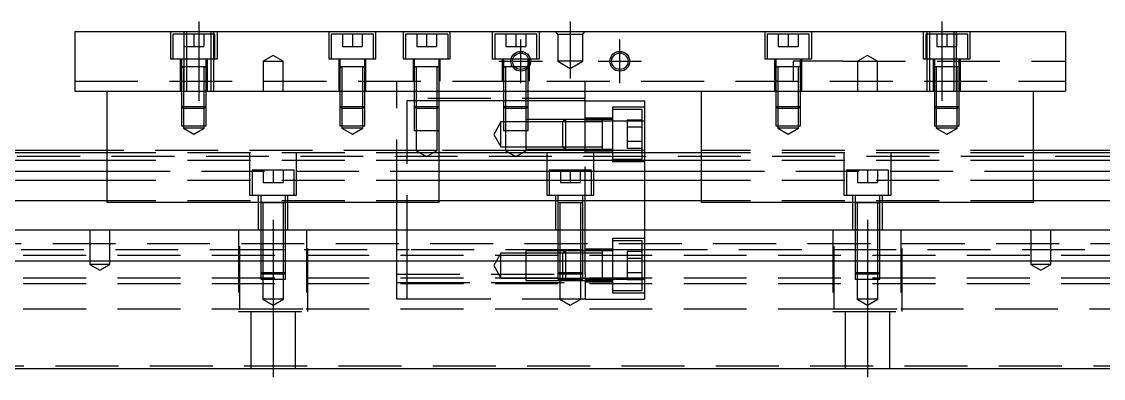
# Model space of a CAD drawing. Extents: x -20 to 872, y -274 to 102.
# Drawn here: x 209.2 to 427.6, y -226.9 to -154.9 of the extents above; entities that cross this region are included whole.
import ezdxf

# ---------------------------------------------------------------- set-up
doc = ezdxf.new("R2010")
doc.units = 0
doc.linetypes.add('CENTER', pattern=[50.8, 31.75, -6.35, 6.35, -6.35])
doc.linetypes.add('DASHED', pattern=[19.05, 12.7, -6.35])
doc.layers.get('0').update_dxf_attribs({"linetype": 'CONTINUOUS'})
doc.layers.add('CENTER', color=1, linetype='CENTER')

msp = doc.modelspace()

# ---------------------------------------------------------------- linework, layer by layer
at = {"color": 7, "linetype": 'CONTINUOUS'}
for p, q in [((220, -156.93), (220, -168.93)), ((220, -156.93), (420, -156.93)), ((420, -156.93), (420, -168.93)), ((308.770162, -164.03), (308.32967, -164.03)), ((311.500006, -164.03), (311.229838, -164.03)), ((220, -168.93), (420, -168.93)), ((226.5, -191.43), (226.5, -168.93)), ((293.5, -191.43), (293.5, -168.93)), ((323, -181.43), (323, -168.93)), ((346.5, -191.43), (346.5, -168.93)), ((413.5, -191.43), (413.5, -168.93)), ((323, -170.93), (335, -170.93)), ((335, -170.93), (335, -181.43)), ((226.5, -180.93), (28, -180.93)), ((583, -180.93), (413.5, -180.93)), ((226.5, -181.43), (0, -181.43)), ((226.5, -182.969608), (0, -182.969608)), ((346.5, -181.43), (293.5, -181.43)), ((346.5, -182.969608), (293.5, -182.969608)), ((640, -181.43), (413.5, -181.43)), ((640, -182.969608), (413.5, -182.969608)), ((0, -185.090392), (226.5, -185.090392)), ((293.5, -185.090392), (346.5, -185.090392)), ((413.5, -185.090392), (640, -185.090392)), ((226.5, -187.000532), (0, -187.000532)), ((346.5, -187.000532), (293.5, -187.000532)), ((640, -187.000532), (413.5, -187.000532)), ((226.5, -191.111934), (0, -191.111934)), ((293.5, -191.43), (226.5, -191.43)), ((346.5, -191.111934), (293.5, -191.111934)), ((413.5, -191.43), (346.5, -191.43)), ((640, -191.111934), (413.5, -191.111934)), ((0, -196.93), (640, -196.93)), ((334.5, -199.68), (335, -199.68)), ((0, -203.23), (640, -203.23)), ((326.5, -204.019994), (326.5, -203.23)), ((326.5, -207.180006), (326.5, -206.63)), ((0, -224.93), (640, -224.93))]:
    msp.add_line(p, q, dxfattribs=at)
at = {"color": 3, "linetype": 'DASHED'}
for p, q in [((239.25, -156.93), (239.25, -162.43)), ((242.000006, -156.93), (242.000006, -168.93)), ((242.5, -156.93), (242.5, -168.93)), ((247.5, -168.93), (247.5, -156.93)), ((247.999994, -168.93), (247.999994, -156.93)), ((248.75, -162.43), (248.75, -156.93)), ((271.25, -156.93), (271.25, -162.43)), ((280.75, -162.43), (280.75, -156.93)), ((286.25, -156.93), (286.25, -162.43)), ((295.75, -162.43), (295.75, -156.93)), ((304.25, -156.93), (304.25, -162.43)), ((313.75, -162.43), (313.75, -156.93)), ((317.5, -157.43), (317, -156.93)), ((322.5, -157.43), (323, -156.93)), ((359.25, -156.93), (359.25, -162.43)), ((368.75, -162.43), (368.75, -156.93)), ((391.25, -156.93), (391.25, -162.43)), ((392.000006, -156.93), (392.000006, -168.93)), ((392.5, -156.93), (392.5, -168.93)), ((397.5, -168.93), (397.5, -156.93)), ((397.999994, -168.93), (397.999994, -156.93)), ((400.75, -162.43), (400.75, -156.93)), ((248.25, -157.43), (239.75, -157.43)), ((239.75, -157.43), (239.75, -162.43)), ((242, -157.43), (242, -159.93)), ((244, -157.43), (244, -159.93)), ((246, -157.43), (246, -159.93)), ((248.25, -162.43), (248.25, -157.43)), ((280.25, -157.43), (271.75, -157.43)), ((271.75, -157.43), (271.75, -162.43)), ((274, -157.43), (274, -159.93)), ((276, -157.43), (276, -159.93)), ((278, -157.43), (278, -159.93)), ((280.25, -162.43), (280.25, -157.43)), ((295.25, -157.43), (286.75, -157.43)), ((286.75, -157.43), (286.75, -162.43)), ((289, -157.43), (289, -159.93)), ((291, -157.43), (291, -159.93)), ((293, -157.43), (293, -159.93)), ((295.25, -157.43), (295.25, -162.43)), ((313.25, -157.43), (304.75, -157.43)), ((304.75, -157.43), (304.75, -162.43)), ((307, -157.43), (307, -159.93)), ((309, -157.43), (309, -159.93)), ((311, -157.43), (311, -159.93)), ((313.25, -162.43), (313.25, -157.43)), ((317.5, -157.43), (317.5, -162.93)), ((317.5, -157.43), (322.5, -157.43)), ((322.5, -162.93), (322.5, -157.43)), ((368.25, -157.43), (359.75, -157.43)), ((359.75, -157.43), (359.75, -162.43)), ((362, -157.43), (362, -159.93)), ((364, -157.43), (364, -159.93)), ((366, -157.43), (366, -159.93)), ((368.25, -162.43), (368.25, -157.43)), ((400.25, -157.43), (391.75, -157.43)), ((391.75, -157.43), (391.75, -162.43)), ((394, -157.43), (394, -159.93)), ((396, -157.43), (396, -159.93)), ((398, -157.43), (398, -159.93)), ((400.25, -162.43), (400.25, -157.43)), ((242, -159.93), (244, -159.93)), ((244, -159.93), (246, -159.93)), ((274, -159.93), (276, -159.93)), ((276, -159.93), (278, -159.93)), ((289, -159.93), (291, -159.93)), ((291, -159.93), (293, -159.93)), ((307, -159.93), (309, -159.93)), ((309, -159.93), (311, -159.93)), ((362, -159.93), (364, -159.93)), ((364, -159.93), (366, -159.93)), ((394, -159.93), (396, -159.93)), ((396, -159.93), (398, -159.93)), ((239.25, -162.43), (248.75, -162.43)), ((241.25, -162.43), (241.25, -168.93)), ((241.5, -162.43), (241.5, -164.03)), ((246.5, -164.03), (246.5, -162.43)), ((246.75, -168.93), (246.75, -162.43)), ((260, -161.7753), (258, -162.93)), ((258, -162.93), (260, -162.93)), ((258, -162.93), (258, -168.93)), ((262, -162.93), (260, -161.7753)), ((260, -162.93), (262, -162.93)), ((262, -168.93), (262, -162.93)), ((271.25, -162.43), (280.75, -162.43)), ((273.25, -162.43), (273.25, -168.93)), ((273.5, -162.43), (273.5, -164.03)), ((278.5, -164.03), (278.5, -162.43)), ((278.75, -168.93), (278.75, -162.43)), ((286.25, -162.43), (295.75, -162.43)), ((288.25, -162.43), (288.25, -166.93)), ((288.5, -162.43), (288.5, -164.03)), ((293.5, -164.03), (293.5, -162.43)), ((293.75, -166.93), (293.75, -162.43)), ((304.25, -162.43), (313.75, -162.43)), ((306.25, -162.43), (306.25, -166.93)), ((306.5, -162.43), (306.5, -164.03)), ((311.5, -163.617386), (311.5, -162.43)), ((311.5, -164.03), (311.5, -163.617386)), ((311.75, -166.93), (311.75, -162.43)), ((322.5, -162.93), (317.5, -162.93)), ((317.5, -162.93), (320, -164.373376)), ((320, -164.373376), (322.5, -162.93)), ((359.25, -162.43), (368.75, -162.43)), ((361.25, -162.43), (361.25, -168.93)), ((361.5, -162.43), (361.5, -164.03)), ((365, -162.93), (365, -166.93)), ((375, -162.93), (365, -162.93)), ((366.5, -164.03), (366.5, -162.43)), ((366.75, -168.93), (366.75, -162.43)), ((375, -162.93), (420, -162.93)), ((380, -161.7753), (378, -162.93)), ((378, -162.93), (380, -162.93)), ((378, -162.93), (378, -168.93)), ((382, -162.93), (380, -161.7753)), ((380, -162.93), (382, -162.93)), ((382, -168.93), (382, -162.93)), ((391.25, -162.43), (400.75, -162.43)), ((393.25, -162.43), (393.25, -168.93)), ((393.5, -162.43), (393.5, -164.03)), ((398.5, -164.03), (398.5, -162.43)), ((398.75, -168.93), (398.75, -162.43)), ((241.5, -164.025), (241.5, -164.03)), ((241.5, -164.03), (241.757448, -164.03)), ((241.757468, -164.03), (241.5, -164.03)), ((241.5, -164.03), (241.5, -164.035)), ((241.5, -164.03), (241.5, -168.92998)), ((246.242552, -164.03), (241.757468, -164.03)), ((241.9, -164.03), (241.9, -168.92998)), ((246.1, -168.92998), (246.1, -164.03)), ((246.5, -164.03), (246.242552, -164.03)), ((246.242602, -164.03), (246.5, -164.03)), ((246.5, -164.03), (246.5, -164.025)), ((246.5, -164.035), (246.5, -164.03)), ((246.5, -168.92998), (246.5, -164.03)), ((273.5, -164.025), (273.5, -164.03)), ((273.5, -164.03), (273.757448, -164.03)), ((273.757468, -164.03), (273.5, -164.03)), ((273.5, -164.03), (273.5, -164.035)), ((273.5, -164.03), (273.5, -168.92998)), ((278.242552, -164.03), (273.757468, -164.03)), ((273.9, -164.03), (273.9, -168.92998)), ((278.1, -168.92998), (278.1, -164.03)), ((278.5, -164.03), (278.242552, -164.03)), ((278.242602, -164.03), (278.5, -164.03)), ((278.5, -164.03), (278.5, -164.025)), ((278.5, -164.035), (278.5, -164.03)), ((278.5, -168.92998), (278.5, -164.03)), ((288.5, -164.025), (288.5, -164.03)), ((288.5, -164.03), (288.757448, -164.03)), ((288.757468, -164.03), (288.5, -164.03)), ((288.5, -164.03), (288.5, -166.92998)), ((288.5, -164.03), (288.5, -164.035)), ((293.5, -164.03), (288.757468, -164.03)), ((288.9, -164.03), (288.9, -166.92998)), ((292.5, -164.025), (292.5, -164.03)), ((292.757468, -164.03), (292.5, -164.03)), ((292.5, -164.03), (292.5, -164.035)), ((293.1, -166.92998), (293.1, -164.03)), ((293.5, -164.03), (293.5, -164.025)), ((293.5, -166.92998), (293.5, -164.03)), ((293.5, -164.035), (293.5, -164.03)), ((306.5, -164.025), (306.5, -164.03)), ((306.5, -164.03), (306.757448, -164.03)), ((306.757468, -164.03), (306.5, -164.03)), ((306.5, -164.03), (306.5, -164.035)), ((306.5, -164.03), (306.5, -166.92998)), ((308.329928, -164.03), (306.757468, -164.03)), ((306.9, -164.03), (306.9, -166.92998)), ((308.770318, -164.03), (308.329928, -164.03)), ((311.230084, -164.03), (308.770318, -164.03)), ((311.1, -164.159838), (311.1, -164.03)), ((311.1, -164.60033), (311.1, -164.159838)), ((311.1, -166.92998), (311.1, -164.60033)), ((311.5, -164.03), (311.230084, -164.03)), ((311.242602, -164.03), (311.5, -164.03)), ((311.5, -164.03), (311.5, -164.025)), ((311.5, -164.035), (311.5, -164.03)), ((311.5, -164.252876), (311.5, -164.03)), ((311.5, -166.92998), (311.5, -164.252876)), ((361.5, -164.025), (361.5, -164.03)), ((361.757468, -164.03), (361.5, -164.03)), ((361.5, -164.03), (361.5, -164.035)), ((361.5, -164.03), (361.5, -168.92998)), ((366.242552, -164.03), (361.757468, -164.03)), ((361.9, -164.03), (361.9, -168.92998)), ((366.1, -168.92998), (366.1, -164.03)), ((366.5, -164.03), (366.242552, -164.03)), ((366.5, -164.03), (366.5, -164.025)), ((366.5, -164.035), (366.5, -164.03)), ((366.5, -168.92998), (366.5, -164.03)), ((393.5, -164.025), (393.5, -164.03)), ((393.757468, -164.03), (393.5, -164.03)), ((393.5, -164.03), (393.5, -168.92998)), ((393.5, -164.03), (393.5, -164.035)), ((398.242552, -164.03), (393.757468, -164.03)), ((393.9, -164.03), (393.9, -168.92998)), ((398.1, -168.92998), (398.1, -164.03)), ((398.5, -164.03), (398.242552, -164.03)), ((398.5, -164.03), (398.5, -164.025)), ((398.5, -168.92998), (398.5, -164.03)), ((398.5, -164.035), (398.5, -164.03)), ((220, -166.93), (420, -166.93)), ((285, -168.93), (285, -166.93)), ((288.5, -166.93), (288.5, -168.93)), ((288.500006, -166.93), (288.500006, -168.93)), ((288.9, -166.93), (288.9, -168.93)), ((293.1, -168.93), (293.1, -166.93)), ((293.499994, -168.93), (293.499994, -166.93)), ((293.5, -168.93), (293.5, -166.93)), ((306.5, -166.93), (306.5, -168.93)), ((306.500006, -166.93), (306.500006, -168.93)), ((306.9, -166.93), (311.1, -166.93)), ((306.9, -166.93), (306.9, -168.93)), ((311.1, -168.93), (311.1, -166.93)), ((311.499994, -168.93), (311.499994, -166.93)), ((311.5, -168.93), (311.5, -166.93)), ((323, -168.93), (323, -166.93)), ((241.5, -168.93), (241.5, -172.03)), ((241.500006, -168.93), (241.500006, -172.030006)), ((241.9, -168.93), (241.9, -172.43)), ((246.1, -172.43), (246.1, -168.93)), ((246.499994, -172.030006), (246.499994, -168.93)), ((246.5, -172.03), (246.5, -168.93)), ((273.5, -168.93), (273.5, -172.03)), ((273.500006, -168.93), (273.500006, -172.030006)), ((273.9, -168.93), (273.9, -172.43)), ((278.1, -172.43), (278.1, -168.93)), ((278.499994, -172.030006), (278.499994, -168.93)), ((278.5, -172.03), (278.5, -168.93)), ((285, -191.43), (285, -168.93)), ((288.5, -168.93), (288.5, -172.03)), ((288.500006, -168.93), (288.500006, -172.030006)), ((288.9, -168.93), (288.9, -172.43)), ((293.1, -172.43), (293.1, -168.93)), ((293.499994, -172.030006), (293.499994, -168.93)), ((293.5, -172.03), (293.5, -168.93)), ((306.5, -168.93), (306.5, -172.03)), ((306.500006, -168.93), (306.500006, -172.030006)), ((306.9, -168.93), (306.9, -172.43)), ((311.1, -172.43), (311.1, -168.93)), ((311.499994, -172.030006), (311.499994, -168.93)), ((311.5, -172.03), (311.5, -168.93)), ((361.5, -168.93), (361.5, -172.03)), ((361.500006, -168.93), (361.500006, -172.030006)), ((361.9, -168.93), (361.9, -172.43)), ((366.1, -172.43), (366.1, -168.93)), ((366.499994, -172.030006), (366.499994, -168.93)), ((366.5, -172.03), (366.5, -168.93)), ((393.5, -168.93), (393.5, -172.03)), ((393.500006, -168.93), (393.500006, -172.030006)), ((393.9, -168.93), (393.9, -172.43)), ((398.1, -172.43), (398.1, -168.93)), ((398.499994, -172.030006), (398.499994, -168.93)), ((398.5, -172.03), (398.5, -168.93)), ((241.5, -172.03), (246.5, -172.03)), ((241.5, -172.03), (241.9, -172.43)), ((241.500006, -172.03002), (241.500006, -175.93)), ((246.1, -172.43), (241.9, -172.43)), ((241.9, -172.43002), (241.9, -175.93)), ((246.1, -172.43), (246.5, -172.03)), ((246.1, -175.93), (246.1, -172.43002)), ((246.499994, -175.93), (246.499994, -172.03002)), ((273.5, -172.03), (278.5, -172.03)), ((273.5, -172.03), (273.9, -172.43)), ((273.500006, -172.03002), (273.500006, -175.93)), ((278.1, -172.43), (273.9, -172.43)), ((273.9, -172.43002), (273.9, -175.93)), ((278.1, -172.43), (278.5, -172.03)), ((278.1, -175.93), (278.1, -172.43002)), ((278.499994, -175.93), (278.499994, -172.03002)), ((323, -170.43), (285, -170.43)), ((287, -170.93), (287, -196.93)), ((288.5, -170.93), (287, -170.93)), ((288.9, -170.93), (288.5, -170.93)), ((288.5, -172.03), (293.499994, -172.03)), ((288.5, -172.03), (288.9, -172.43)), ((288.500006, -172.03002), (288.500006, -176.93)), ((292.5, -170.93), (288.9, -170.93)), ((292.500006, -172.43), (288.9, -172.43)), ((288.9, -172.43002), (288.9, -176.93)), ((292.9, -170.93), (292.5, -170.93)), ((293.1, -172.43), (292.500006, -172.43)), ((293.1, -170.93), (292.9, -170.93)), ((293.5, -170.93), (293.1, -170.93)), ((293.1, -172.43), (293.5, -172.03)), ((293.1, -176.93), (293.1, -172.43002)), ((293.499994, -172.43), (293.499994, -172.03002)), ((293.499994, -175.93), (293.499994, -172.43)), ((297.1, -170.93), (293.5, -170.93)), ((297.5, -170.93), (297.1, -170.93)), ((306.5, -170.93), (297.5, -170.93)), ((306.9, -170.93), (306.5, -170.93)), ((306.5, -172.03), (311.5, -172.03)), ((306.5, -172.03), (306.9, -172.43)), ((306.500006, -172.03002), (306.500006, -176.93)), ((311.1, -170.93), (306.9, -170.93)), ((311.1, -172.43), (306.9, -172.43)), ((306.9, -172.43002), (306.9, -176.93)), ((311.5, -170.93), (311.1, -170.93)), ((311.1, -172.43), (311.5, -172.03)), ((311.1, -176.93), (311.1, -172.43002)), ((311.499994, -176.93), (311.499994, -172.03002)), ((312.5, -170.93), (311.5, -170.93)), ((323, -170.93), (312.5, -170.93)), ((328.5, -172.18), (328.5, -183.18)), ((335, -172.18), (328.5, -172.18)), ((361.5, -172.03), (366.5, -172.03)), ((361.5, -172.03), (361.9, -172.43)), ((361.500006, -172.03002), (361.500006, -175.93)), ((366.1, -172.43), (361.9, -172.43)), ((361.9, -172.43002), (361.9, -175.93)), ((366.1, -172.43), (366.5, -172.03)), ((366.1, -175.93), (366.1, -172.43002)), ((366.499994, -175.93), (366.499994, -172.03002)), ((393.5, -172.03), (398.5, -172.03)), ((393.5, -172.03), (393.9, -172.43)), ((393.500006, -172.03002), (393.500006, -175.93)), ((398.1, -172.43), (393.9, -172.43)), ((393.9, -172.43002), (393.9, -175.93)), ((398.1, -172.43), (398.5, -172.03)), ((398.1, -175.93), (398.1, -172.43002)), ((398.499994, -175.93), (398.499994, -172.03002)), ((311, -174.680006), (311, -176.798124)), ((311.499994, -174.680006), (311, -174.680006)), ((312.5, -174.680006), (311.499994, -174.680006)), ((318.99998, -174.680006), (312.5, -174.680006)), ((319, -174.68), (318.5, -175.18)), ((323, -174.680006), (318.999994, -174.680006)), ((319, -174.68), (319, -180.68)), ((323, -174.68), (319, -174.68)), ((328.5, -174.38), (323, -174.38)), ((326.5, -174.68), (323.00002, -174.68)), ((326.5, -174.68), (326.495, -174.68)), ((326.5, -175.029602), (326.5, -174.68)), ((326.505, -174.68), (326.5, -174.68)), ((327.5, -174.68), (326.5, -174.68)), ((328.5, -174.68), (327.5, -174.68)), ((334.5, -172.68), (328.5, -172.68)), ((334.5, -182.68), (334.5, -172.68)), ((241.500006, -175.93), (246.499994, -175.93)), ((241.9, -175.93), (241.9, -176.43)), ((246.1, -176.43), (241.9, -176.43)), ((241.9, -176.43), (244, -177.642436)), ((244, -177.642436), (246.1, -176.43)), ((246.1, -176.43), (246.1, -175.93)), ((273.500006, -175.93), (278.499994, -175.93)), ((273.9, -175.93), (273.9, -176.43)), ((278.1, -176.43), (273.9, -176.43)), ((273.9, -176.43), (276, -177.642436)), ((276, -177.642436), (278.1, -176.43)), ((278.1, -176.43), (278.1, -175.93)), ((293.499994, -176.93), (293.499994, -175.93)), ((306, -175.18), (304.556624, -177.68)), ((306, -180.18), (306, -175.18)), ((311, -175.18), (306, -175.18)), ((318.49998, -175.18), (311, -175.18)), ((311, -176.798124), (311, -176.933818)), ((318.5, -180.18), (318.5, -175.18)), ((323, -175.18), (318.5, -175.18)), ((323, -174.93), (327.5, -174.93)), ((326.5, -175.18), (323.00002, -175.18)), ((326.5, -177.51997), (326.5, -175.029602)), ((327.5, -174.93), (335, -174.93)), ((331.5, -174.793248), (331.5, -176.236624)), ((334.5, -174.793248), (331.5, -174.793248)), ((334.5, -176.236624), (331.5, -176.236624)), ((331.5, -176.236624), (331.5, -179.123376)), ((361.500006, -175.93), (366.499994, -175.93)), ((361.9, -175.93), (361.9, -176.43)), ((366.1, -176.43), (361.9, -176.43)), ((361.9, -176.43), (364, -177.642436)), ((364, -177.642436), (366.1, -176.43)), ((366.1, -176.43), (366.1, -175.93)), ((393.500006, -175.93), (398.499994, -175.93)), ((393.9, -175.93), (393.9, -176.43)), ((398.1, -176.43), (393.9, -176.43)), ((393.9, -176.43), (396, -177.642436)), ((396, -177.642436), (398.1, -176.43)), ((398.1, -176.43), (398.1, -175.93)), ((288.500006, -176.93), (293.499994, -176.93)), ((288.9, -176.93), (288.9, -180.93)), ((293.1, -180.93), (293.1, -176.93)), ((304.556624, -177.68), (306, -180.18)), ((306.500006, -176.93), (311.499994, -176.93)), ((306.9, -176.93), (306.9, -180.93)), ((311, -176.933818), (311, -180.679994)), ((311.1, -180.93), (311.1, -176.93)), ((326.5, -177.88006), (326.5, -177.51997)), ((326.5, -180.33035), (326.5, -177.88006)), ((287, -180.93), (226.5, -180.93)), ((288.9, -180.93), (287, -180.93)), ((293.1, -180.93), (288.9, -180.93)), ((288.9, -180.93), (291, -182.142436)), ((291, -182.142436), (293.1, -180.93)), ((306.9, -180.93), (293.1, -180.93)), ((306, -180.18), (311, -180.18)), ((311.1, -180.93), (306.9, -180.93)), ((306.9, -180.93), (309, -182.142436)), ((309, -182.142436), (311.1, -180.93)), ((311, -180.18), (318.49998, -180.18)), ((311, -180.679994), (318.99998, -180.679994)), ((323, -180.93), (311.1, -180.93)), ((318.5, -180.18), (323, -180.18)), ((318.5, -180.18), (319, -180.68)), ((319, -180.679994), (323, -180.679994)), ((319, -180.68), (323, -180.68)), ((327.5, -180.93), (323, -180.93)), ((323, -180.98), (328.5, -180.98)), ((323.00002, -180.18), (326.5, -180.18)), ((323.00002, -180.68), (326.5, -180.68)), ((326.495, -180.68), (326.5, -180.68)), ((326.5, -180.68), (326.5, -180.33035)), ((326.5, -180.68), (326.505, -180.68)), ((326.5, -180.68), (327.5, -180.68)), ((327.5, -180.68), (328.5, -180.68)), ((328.5, -180.93), (327.5, -180.93)), ((335, -180.93), (328.5, -180.93)), ((331.5, -179.123376), (331.5, -180.566752)), ((334.5, -179.123376), (331.5, -179.123376)), ((334.5, -180.566752), (331.5, -180.566752)), ((413.5, -180.93), (346.5, -180.93)), ((583, -182.18), (25, -182.18)), ((293.5, -181.43), (226.5, -181.43)), ((293.5, -182.969608), (226.5, -182.969608)), ((255.25, -181.43), (255.25, -189.93)), ((264.75, -189.93), (264.75, -181.43)), ((315.25, -181.43), (315.25, -189.93)), ((323, -196.93), (323, -181.43)), ((324.75, -189.93), (324.75, -181.43)), ((328.5, -182.68), (334.5, -182.68)), ((328.5, -183.18), (335, -183.18)), ((335, -181.43), (335, -191.43)), ((413.5, -181.43), (346.5, -181.43)), ((413.5, -182.969608), (346.5, -182.969608)), ((375.25, -181.43), (375.25, -189.93)), ((384.75, -189.93), (384.75, -181.43)), ((226.5, -185.090392), (293.5, -185.090392)), ((264.25, -184.93), (255.75, -184.93)), ((255.75, -184.93), (255.75, -189.93)), ((258, -184.93), (258, -187.43)), ((260, -184.93), (260, -187.43)), ((262, -184.93), (262, -187.43)), ((264.25, -189.93), (264.25, -184.93)), ((324.25, -184.93), (315.75, -184.93)), ((315.75, -184.93), (315.75, -189.93)), ((318, -184.93), (318, -187.43)), ((320, -184.93), (320, -187.43)), ((322, -184.93), (322, -187.43)), ((324.25, -189.93), (324.25, -184.93)), ((346.5, -185.090392), (413.5, -185.090392)), ((384.25, -184.93), (375.75, -184.93)), ((375.75, -184.93), (375.75, -189.93)), ((378, -184.93), (378, -187.43)), ((380, -184.93), (380, -187.43)), ((382, -184.93), (382, -187.43)), ((384.25, -189.93), (384.25, -184.93)), ((293.5, -187.000532), (226.5, -187.000532)), ((258, -187.43), (260, -187.43)), ((260, -187.43), (262, -187.43)), ((318, -187.43), (320, -187.43)), ((320, -187.43), (322, -187.43)), ((413.5, -187.000532), (346.5, -187.000532)), ((378, -187.43), (380, -187.43)), ((380, -187.43), (382, -187.43)), ((255.25, -189.93), (264.75, -189.93)), ((257, -189.93), (257, -196.93)), ((257.5, -189.93), (257.5, -191.53)), ((262.5, -191.53), (262.5, -189.93)), ((263, -196.93), (263, -189.93)), ((315.25, -189.93), (324.75, -189.93)), ((317, -189.93), (317, -196.93)), ((317.5, -189.93), (317.5, -191.53)), ((322.5, -191.53), (322.5, -189.93)), ((323, -196.93), (323, -189.93)), ((375.25, -189.93), (384.75, -189.93)), ((377, -189.93), (377, -196.93)), ((377.5, -189.93), (377.5, -191.53)), ((382.5, -191.53), (382.5, -189.93)), ((383, -196.93), (383, -189.93)), ((293.5, -191.111934), (226.5, -191.111934)), ((257.5, -191.525), (257.5, -191.53)), ((257.757468, -191.53), (257.5, -191.53)), ((257.5, -191.53), (257.5, -191.535)), ((257.5, -191.53), (257.5, -196.92998)), ((262.242552, -191.53), (257.757468, -191.53)), ((257.9, -191.53), (257.9, -196.92998)), ((262.1, -196.92998), (262.1, -191.53)), ((262.5, -191.53), (262.242552, -191.53)), ((262.5, -191.53), (262.5, -191.525)), ((262.5, -191.535), (262.5, -191.53)), ((262.5, -196.92998), (262.5, -191.53)), ((285, -196.93), (285, -191.43)), ((317.5, -191.525), (317.5, -191.53)), ((317.757468, -191.53), (317.5, -191.53)), ((317.5, -191.53), (317.5, -191.535)), ((317.5, -191.53), (317.5, -196.92998)), ((322.242552, -191.53), (317.757468, -191.53)), ((317.9, -191.53), (317.9, -196.92998)), ((322.1, -196.92998), (322.1, -191.53)), ((322.5, -191.53), (322.242552, -191.53)), ((322.5, -191.53), (322.5, -191.525)), ((322.5, -191.535), (322.5, -191.53)), ((322.5, -196.92998), (322.5, -191.53)), ((335, -191.43), (335, -196.93)), ((413.5, -191.111934), (346.5, -191.111934)), ((377.5, -191.525), (377.5, -191.53)), ((377.757468, -191.53), (377.5, -191.53)), ((377.5, -191.53), (377.5, -191.535)), ((377.5, -191.53), (377.5, -196.92998)), ((382.242552, -191.53), (377.757468, -191.53)), ((377.9, -191.53), (377.9, -196.92998)), ((382.1, -196.92998), (382.1, -191.53)), ((382.5, -191.53), (382.242552, -191.53)), ((382.5, -191.53), (382.5, -191.525)), ((382.5, -191.535), (382.5, -191.53)), ((382.5, -196.92998), (382.5, -191.53)), ((223, -196.93), (223, -203.93)), ((227, -203.93), (227, -196.93)), ((253, -196.93), (253, -213.43)), ((253.291796, -212.93), (253.291796, -196.93)), ((257.5, -196.93), (257.5, -203.23)), ((257.500006, -196.93), (257.500006, -203.23)), ((257.9, -196.93), (257.9, -203.23)), ((262.1, -203.23), (262.1, -196.93)), ((262.499994, -203.23), (262.499994, -196.93)), ((262.5, -203.23), (262.5, -196.93)), ((266.708204, -196.93), (266.708204, -212.93)), ((267, -213.43), (267, -196.93)), ((285, -203.23), (285, -196.93)), ((287, -196.93), (287, -203.23)), ((317.5, -196.93), (317.5, -203.23)), ((317.500006, -196.93), (317.500006, -203.23)), ((317.9, -196.93), (317.9, -203.23)), ((322.1, -203.23), (322.1, -196.93)), ((322.499994, -203.23), (322.499994, -196.93)), ((322.5, -203.23), (322.5, -196.93)), ((323, -203.23), (323, -196.93)), ((328.5, -198.68), (328.5, -209.68)), ((335, -198.68), (328.5, -198.68)), ((335, -196.93), (335, -203.23)), ((373, -196.93), (373, -213.43)), ((373, -196.93), (373, -213.43)), ((373.291796, -212.93), (373.291796, -196.93)), ((373.291796, -212.93), (373.291796, -196.93)), ((377.5, -196.93), (377.5, -203.23)), ((377.500006, -196.93), (377.500006, -203.23)), ((377.9, -196.93), (377.9, -203.23)), ((382.1, -203.23), (382.1, -196.93)), ((382.499994, -203.23), (382.499994, -196.93)), ((382.5, -203.23), (382.5, -196.93)), ((386.708204, -196.93), (386.708204, -212.93)), ((386.708204, -196.93), (386.708204, -212.93)), ((387, -213.43), (387, -196.93)), ((387, -213.43), (387, -196.93)), ((413, -196.93), (413, -203.93)), ((417, -203.93), (417, -196.93)), ((25, -199.68), (583, -199.68)), ((328.5, -200.88), (323, -200.88)), ((334.5, -199.18), (328.5, -199.18)), ((334.5, -203.23), (334.5, -199.18)), ((0, -202.08), (640, -202.08)), ((56.708204, -200.93), (285, -200.93)), ((257.5, -200.93), (257.9, -200.93)), ((257.9, -200.93), (262.1, -200.93)), ((262.1, -200.93), (262.5, -200.93)), ((285, -200.93), (287, -200.93)), ((287, -200.93), (287.5, -200.93)), ((287.9, -200.93), (323, -200.93)), ((306, -201.68), (304.556624, -204.18)), ((306, -206.68), (306, -201.68)), ((311, -201.68), (306, -201.68)), ((311, -201.180006), (311, -206.63)), ((318.99998, -201.180006), (311, -201.180006)), ((318.49998, -201.68), (311, -201.68)), ((317.5, -200.93), (317.9, -200.93)), ((317.9, -200.93), (322.1, -200.93)), ((319, -201.18), (318.5, -201.68)), ((318.5, -206.63), (318.5, -201.68)), ((323, -201.68), (318.5, -201.68)), ((319, -201.18), (319, -206.63)), ((323, -201.18), (319, -201.18)), ((323, -201.180006), (319, -201.180006)), ((322.1, -200.93), (322.5, -200.93)), ((323, -200.93), (328.5, -200.93)), ((326.5, -201.18), (323.00002, -201.18)), ((326.5, -201.68), (323.00002, -201.68)), ((326.5, -201.18), (326.495, -201.18)), ((326.5, -201.529602), (326.5, -201.18)), ((326.505, -201.18), (326.5, -201.18)), ((328.5, -201.18), (326.5, -201.18)), ((326.5, -203.22972), (326.5, -201.529602)), ((328.5, -200.93), (334.5, -200.93)), ((331.5, -201.293248), (331.5, -202.736624)), ((334.5, -201.293248), (331.5, -201.293248)), ((334.5, -202.736624), (331.5, -202.736624)), ((331.5, -202.736624), (331.5, -205.623376)), ((334.5, -200.93), (335, -200.93)), ((335, -200.93), (557.5, -200.93)), ((377.5, -200.93), (377.9, -200.93)), ((377.9, -200.93), (382.1, -200.93)), ((382.1, -200.93), (382.5, -200.93)), ((227, -203.93), (223, -203.93)), ((227, -203.93), (223, -203.93)), ((223, -203.93), (225, -205.0847)), ((225, -205.0847), (227, -203.93)), ((225, -205.0847), (227, -203.93)), ((257.5, -203.23), (257.5, -205.53)), ((257.500006, -203.23), (257.500006, -205.530006)), ((257.9, -203.23), (257.9, -205.93)), ((262.1, -205.93), (262.1, -203.23)), ((262.499994, -205.530006), (262.499994, -203.23)), ((262.5, -205.53), (262.5, -203.23)), ((285, -205.93), (285, -203.23)), ((287, -203.23), (287, -206.63)), ((304.556624, -204.18), (306, -206.68)), ((317.5, -203.23), (317.5, -205.53)), ((317.500006, -203.23), (317.500006, -205.530006)), ((317.9, -203.23), (317.9, -205.93)), ((322.1, -205.93), (322.1, -203.23)), ((322.499994, -205.530006), (322.499994, -203.23)), ((322.5, -205.53), (322.5, -203.23)), ((323, -205.93), (323, -203.23)), ((326.5, -204.01997), (326.5, -203.22972)), ((326.5, -204.38006), (326.5, -204.01997)), ((326.5, -206.630124), (326.5, -204.38006)), ((334.5, -206.63), (334.5, -203.23)), ((335, -203.23), (335, -206.63)), ((377.5, -203.23), (377.5, -205.53)), ((377.500006, -203.23), (377.500006, -205.530006)), ((377.9, -203.23), (377.9, -205.93)), ((382.1, -205.93), (382.1, -203.23)), ((382.499994, -205.530006), (382.499994, -203.23)), ((382.5, -205.53), (382.5, -203.23)), ((417, -203.93), (413, -203.93)), ((417, -203.93), (413, -203.93)), ((413, -203.93), (415, -205.0847)), ((415, -205.0847), (417, -203.93)), ((415, -205.0847), (417, -203.93)), ((0, -206.63), (640, -206.63)), ((257.5, -205.53), (262.5, -205.53)), ((257.5, -205.53), (257.9, -205.93)), ((257.500006, -205.53002), (257.500006, -206.63)), ((257.500006, -206.63), (257.500006, -206.93)), ((257.500006, -206.93), (262.499994, -206.93)), ((262.1, -205.93), (257.9, -205.93)), ((257.9, -205.93002), (257.9, -206.93)), ((257.9, -206.93), (257.9, -210.93)), ((262.1, -205.93), (262.5, -205.53)), ((262.1, -206.93), (262.1, -205.93002)), ((262.1, -210.93), (262.1, -206.93)), ((262.499994, -206.63), (262.499994, -205.53002)), ((262.499994, -206.93), (262.499994, -206.63)), ((285, -206.63), (285, -205.93)), ((285, -205.93), (323, -205.93)), ((285, -210.93), (285, -206.63)), ((287, -206.63), (287, -210.93)), ((306, -206.68), (311, -206.68)), ((311, -206.63), (311, -207.179994)), ((311, -206.68), (318.49998, -206.68)), ((311, -207.179994), (318.99998, -207.179994)), ((317.5, -205.53), (322.5, -205.53)), ((317.5, -205.53), (317.9, -205.93)), ((317.500006, -205.53002), (317.500006, -206.63)), ((317.500006, -206.63), (317.500006, -206.93)), ((317.500006, -206.93), (322.499994, -206.93)), ((322.1, -205.93), (317.9, -205.93)), ((317.9, -205.93002), (317.9, -206.93)), ((317.9, -206.93), (317.9, -210.93)), ((318.5, -206.68), (318.5, -206.63)), ((318.5, -206.68), (323, -206.68)), ((318.5, -206.68), (319, -207.18)), ((318.999994, -207.179994), (323, -207.179994)), ((319, -206.63), (319, -207.18)), ((319, -207.18), (323, -207.18)), ((322.1, -205.93), (322.5, -205.53)), ((322.1, -206.93), (322.1, -205.93002)), ((322.1, -210.93), (322.1, -206.93)), ((322.499994, -206.63), (322.499994, -205.53002)), ((322.499994, -206.93), (322.499994, -206.63)), ((323, -205.93), (323, -206.63)), ((323, -206.63), (323, -210.93)), ((323, -206.93), (335, -206.93)), ((323.00002, -206.68), (326.5, -206.68)), ((323.00002, -207.18), (326.5, -207.18)), ((326.495, -207.18), (326.5, -207.18)), ((326.5, -206.83035), (326.5, -206.630124)), ((326.5, -207.18), (326.5, -206.83035)), ((326.5, -207.18), (326.505, -207.18)), ((326.5, -207.18), (328.5, -207.18)), ((331.5, -205.623376), (331.5, -207.066752)), ((334.5, -205.623376), (331.5, -205.623376)), ((334.5, -207.066752), (331.5, -207.066752)), ((334.5, -209.18), (334.5, -206.63)), ((335, -206.63), (335, -206.93)), ((335, -206.93), (335, -210.93)), ((377.5, -205.53), (382.5, -205.53)), ((377.5, -205.53), (377.9, -205.93)), ((377.500006, -205.53002), (377.500006, -206.63)), ((377.500006, -206.63), (377.500006, -206.93)), ((377.500006, -206.93), (382.499994, -206.93)), ((382.1, -205.93), (377.9, -205.93)), ((377.9, -205.93002), (377.9, -206.93)), ((377.9, -206.93), (377.9, -210.93)), ((382.1, -205.93), (382.5, -205.53)), ((382.1, -206.93), (382.1, -205.93002)), ((382.1, -210.93), (382.1, -206.93)), ((382.499994, -206.63), (382.499994, -205.53002)), ((382.499994, -206.93), (382.499994, -206.63)), ((0, -207.78), (640, -207.78)), ((285, -207.55077), (323, -207.55077)), ((285, -207.55077), (287, -207.55077)), ((287, -207.55077), (323, -207.55077)), ((323, -207.48), (328.5, -207.48)), ((328.5, -209.18), (334.5, -209.18)), ((262.1, -210.93), (257.9, -210.93)), ((257.9, -210.93), (260, -212.142436)), ((260, -212.142436), (262.1, -210.93)), ((287.9, -210.93), (285, -210.93)), ((292.1, -210.93), (287.9, -210.93)), ((323, -210.93), (292.1, -210.93)), ((322.1, -210.93), (317.9, -210.93)), ((317.9, -210.93), (320, -212.142436)), ((320, -212.142436), (322.1, -210.93)), ((323, -210.93), (335, -210.93)), ((328.5, -209.68), (335, -209.68)), ((382.1, -210.93), (377.9, -210.93)), ((377.9, -210.93), (380, -212.142436)), ((380, -212.142436), (382.1, -210.93)), ((0, -212.93), (373.291796, -212.93)), ((253, -213.43), (267, -213.43)), ((253.291796, -212.93), (266.708204, -212.93)), ((255.5, -213.43), (255.5, -224.93)), ((264.5, -224.93), (264.5, -213.43)), ((373, -213.43), (387, -213.43)), ((373, -213.43), (387, -213.43)), ((373.291796, -212.93), (386.708204, -212.93)), ((373.291796, -212.93), (386.708204, -212.93)), ((373.291796, -212.93), (386.708204, -212.93)), ((375.5, -213.43), (375.5, -224.93)), ((375.5, -213.43), (375.5, -224.93)), ((384.5, -224.93), (384.5, -213.43)), ((384.5, -224.93), (384.5, -213.43)), ((386.708204, -212.93), (583.291796, -212.93)), ((6.499992, -224.43), (640, -224.43))]:
    msp.add_line(p, q, dxfattribs=at)
at = {"color": 3, "linetype": 'CONTINUOUS'}
for centre in [(310, -162.93), (330, -162.93)]:
    msp.add_circle(centre, 2, dxfattribs=at)
at = {"color": 7, "linetype": 'CONTINUOUS'}
for centre in [(310, -162.93), (330, -162.93)]:
    msp.add_circle(centre, 1.65, dxfattribs=at)
at = {"layer": 'CENTER', "color": 1, "linetype": 'CENTER'}
for p, q in [((245, -154.93), (245, -170.93)), ((320, -154.93), (320, -166.373376)), ((395, -154.93), (395, -170.93)), ((310, -167.33), (310, -158.53)), ((330, -167.33), (330, -158.53)), ((305.6, -162.93), (314.4, -162.93)), ((325.6, -162.93), (334.4, -162.93)), ((260, -194.93), (260, -226.93)), ((380, -194.93), (380, -226.93))]:
    msp.add_line(p, q, dxfattribs=at)

doc.saveas('drawing.dxf')
